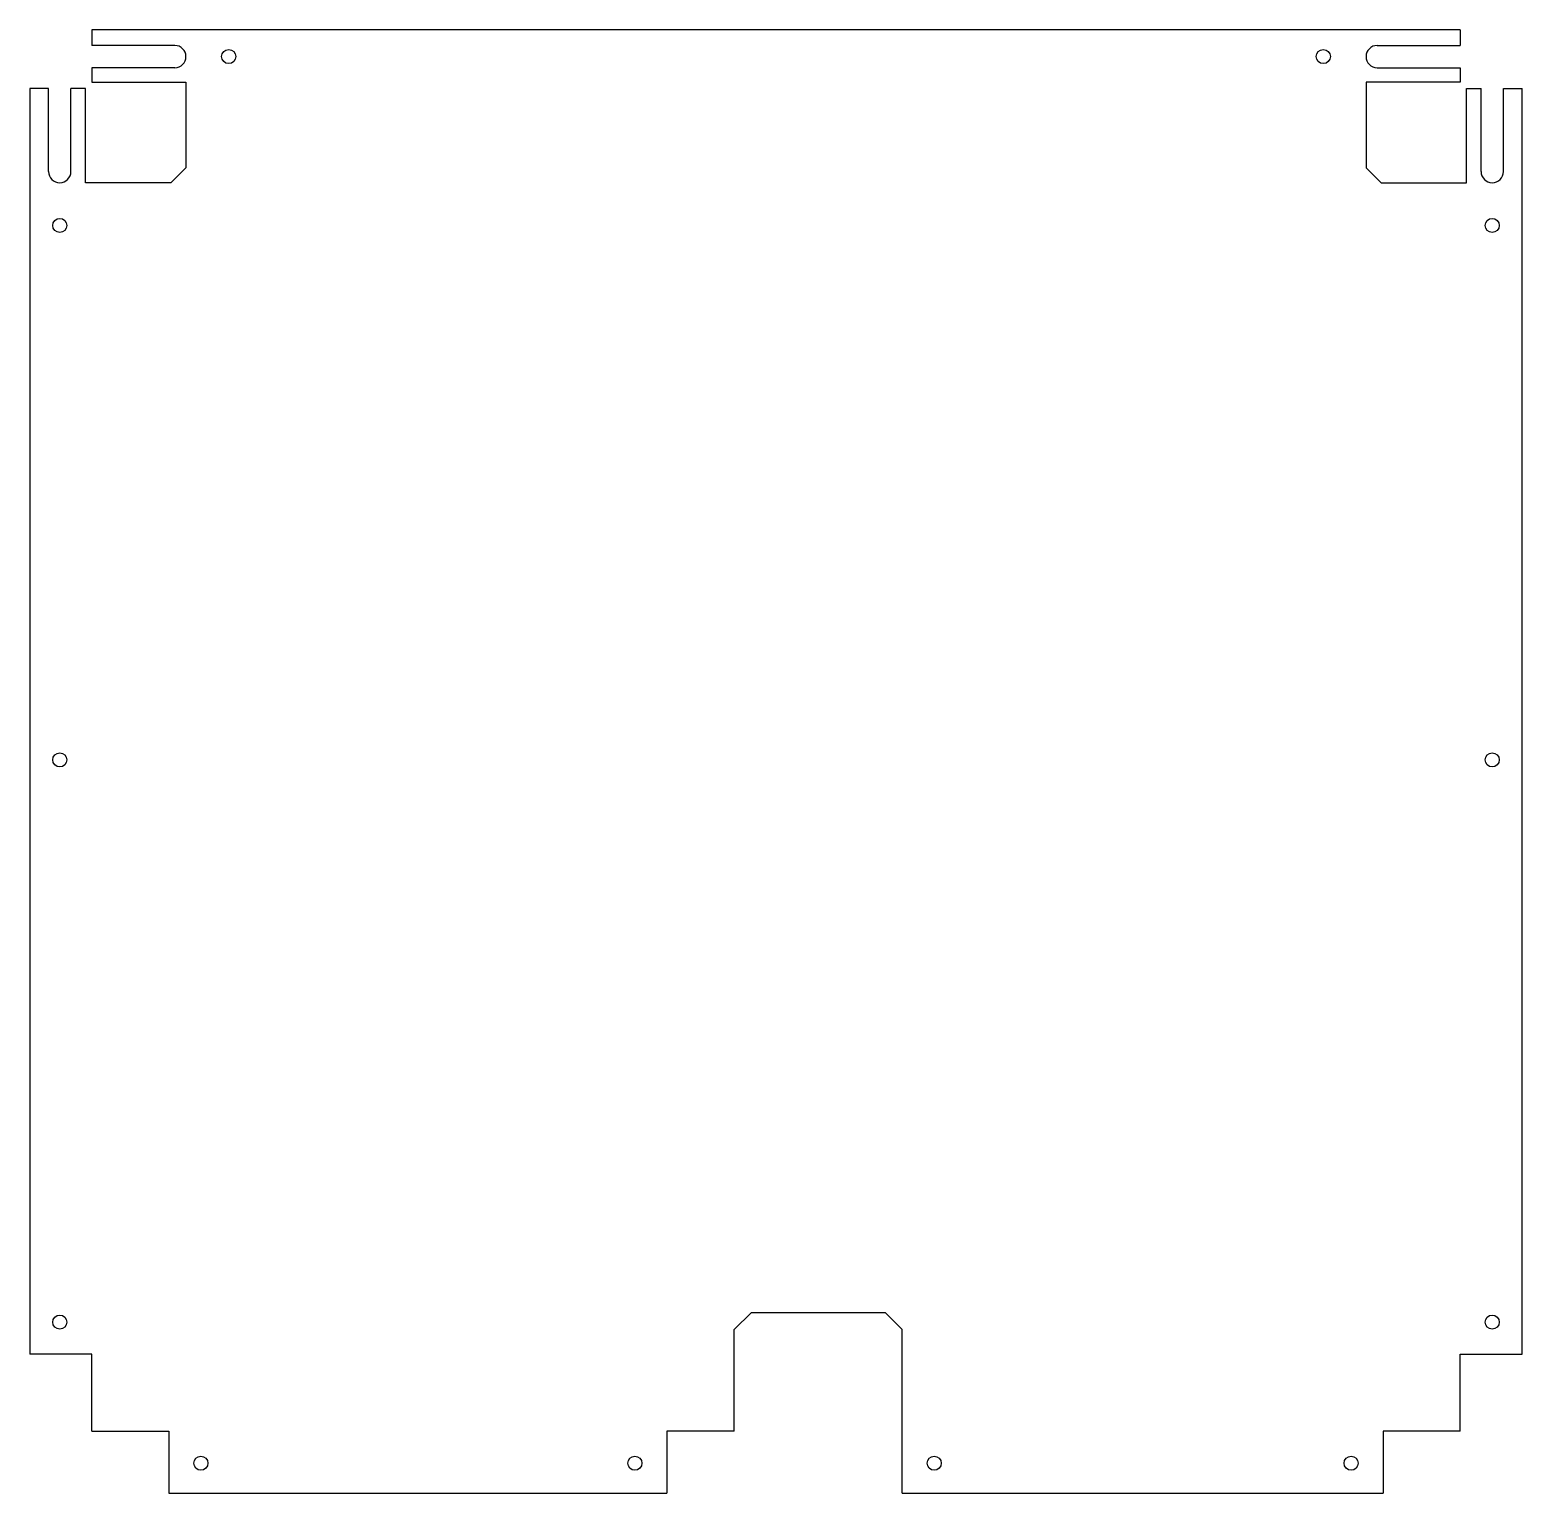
# Model space of a CAD drawing. Extents: x -349 to 349, y -343 to 342.
import ezdxf

# ---------------------------------------------------------------- set-up
doc = ezdxf.new("R2010")
doc.units = 0
doc.layers.get('0').update_dxf_attribs({"linetype": 'CONTINUOUS'})

msp = doc.modelspace()

# ---------------------------------------------------------------- linework, layer by layer
at = {"color": 7, "linetype": 'CONTINUOUS'}
for p, q in [((320, 341.5), (-320, 341.5)), ((-320, 341.5), (-320, 334.2)), ((320, 341.5), (320, 334.2)), ((-281.2, 334.2), (-320, 334.2)), ((281.2, 334.2), (320, 334.2)), ((-281.2, 323.8), (-320, 323.8)), ((-320, 323.8), (-320, 317)), ((281.2, 323.8), (320, 323.8)), ((320, 323.8), (320, 317)), ((-320, 317), (-276, 317)), ((-276, 317), (-276, 277)), ((276, 317), (276, 277)), ((320, 317), (276, 317)), ((-340.2, 314), (-349, 314)), ((-349, 314), (-349, -278)), ((-340.2, 275.2), (-340.2, 314)), ((-323, 314), (-329.8, 314)), ((-329.8, 275.2), (-329.8, 314)), ((-323, 270), (-323, 314)), ((323, 314), (329.8, 314)), ((323, 270), (323, 314)), ((329.8, 275.2), (329.8, 314)), ((340.2, 275.2), (340.2, 314)), ((340.2, 314), (349, 314)), ((349, -278), (349, 314)), ((-283, 270), (-276, 277)), ((276, 277), (283, 270)), ((-283, 270), (-323, 270)), ((283, 270), (323, 270)), ((-19.5, -266.5), (-11.5, -258.5)), ((-11.5, -258.5), (51, -258.5)), ((51, -258.5), (59, -266.5)), ((-19.5, -314), (-19.5, -266.5)), ((59, -343), (59, -266.5)), ((-320, -278), (-349, -278)), ((-320, -314), (-320, -278)), ((320, -314), (320, -278)), ((320, -278), (349, -278)), ((-320, -314), (-284, -314)), ((-284, -314), (-284, -343)), ((-51, -314), (-51, -343)), ((-19.5, -314), (-51, -314)), ((284, -314), (284, -343)), ((320, -314), (284, -314)), ((-284, -343), (-51, -343)), ((59, -343), (284, -343))]:
    msp.add_line(p, q, dxfattribs=at)
for centre in [(-256, 329), (256, 329), (-335, 250), (335, 250), (-335, 0), (335, 0), (-335, -263), (335, -263), (-269, -329), (-66, -329), (74, -329), (269, -329)]:
    msp.add_circle(centre, 3.3, dxfattribs=at)
for centre, start, end in [((-281.2, 329), 270, 90), ((281.2, 329), 90, 270), ((-335, 275.2), 180, 0), ((335, 275.2), 180, 0)]:
    msp.add_arc(centre, 5.2, start, end, dxfattribs=at)

doc.saveas('drawing.dxf')
